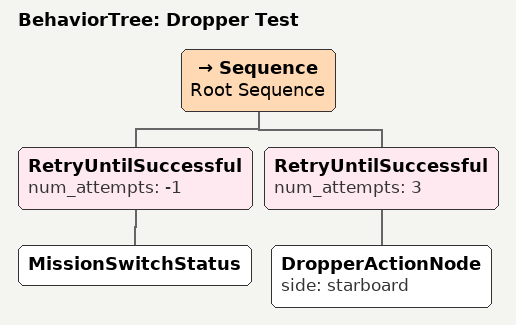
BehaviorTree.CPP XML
<root BTCPP_format="4">
    <BehaviorTree ID="Dropper Test">
        <Sequence name="Root Sequence">
            <RetryUntilSuccessful num_attempts="-1">
                <MissionSwitchStatus />
            </RetryUntilSuccessful>
            <RetryUntilSuccessful num_attempts="3">
                <DropperActionNode side="starboard"/>
            </RetryUntilSuccessful>
        </Sequence>
    </BehaviorTree>
</root>
